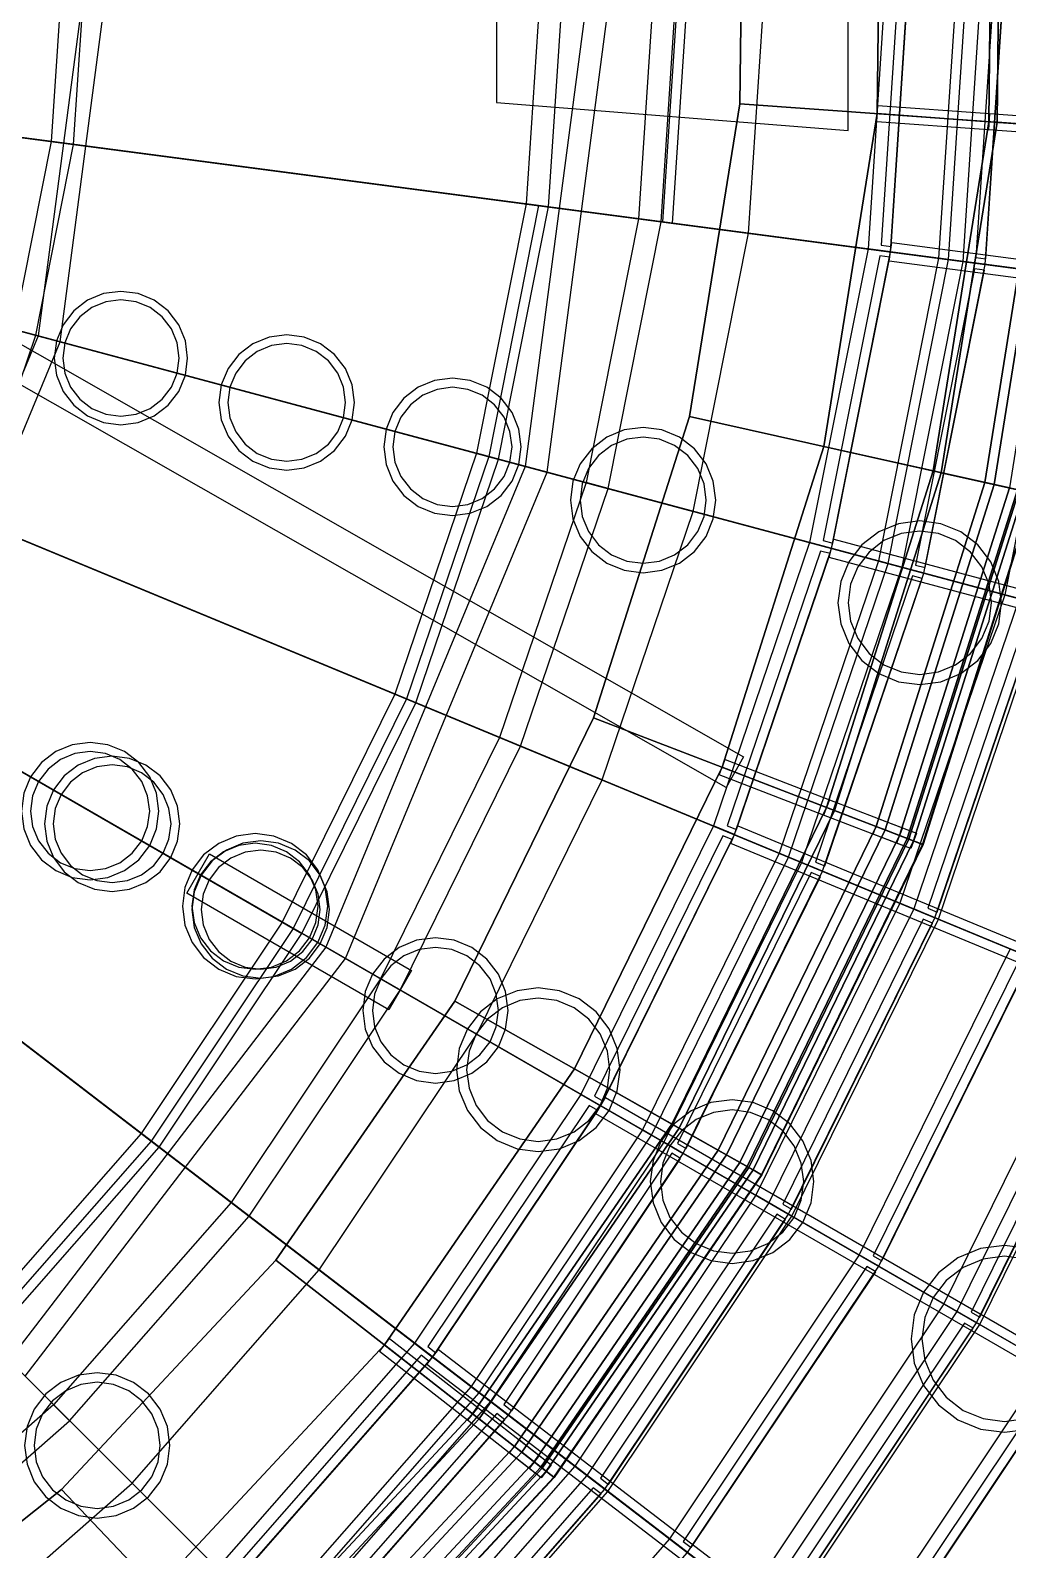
# Model space of a CAD drawing. Header units: millimetres. Extents: x -52000 to 54854, y -52000 to 53750.
# Drawn here: x 11356 to 19107, y -12689 to -635 of the extents above; entities that cross this region are included whole.
import ezdxf

# ---------------------------------------------------------------- set-up
doc = ezdxf.new("R2010")
doc.units = ezdxf.units.MM
doc.layers.add('D-STR-DECK', color=7, linetype='Continuous', lineweight=25)
doc.layers.add('D-STR-STRC', color=7, linetype='Continuous', lineweight=25)

msp = doc.modelspace()

# ---------------------------------------------------------------- linework, layer by layer
at = {"layer": 'D-STR-DECK'}
for points in [[(16983.6, -1218.1), (19377.5, -1389.8), (19407, 1483.5), (17014, 1300.6)], [(18958.6, -1359.8), (18072.8, -1296.2), (18102.8, 1383.8), (18988.2, 1451.5)], [(19577, -1404.1), (18958.6, -1359.8), (18988.2, 1451.5), (19606.4, 1498.8)], [(18958.6, -1359.8), (19024.3, -1364.5), (19053.9, 1456.5), (18988.2, 1451.5)], [(18958.6, -1359.8), (18958.6, -1359.8), (18988.2, 1451.5), (18988.2, 1451.5)], [(19024.3, -1364.5), (19642.7, -1408.8), (19672.1, 1503.8), (19053.9, 1456.5)], [(15051.7, -1206.7), (17842.8, -1430.5), (17842.8, 1430.5), (15051.7, 1206.7)], [(18072.8, -1296.2), (18072.8, -1296.2), (18102.8, 1383.8), (18102.8, 1383.8)], [(16983.6, -1218.1), (16983.6, -1218.1), (17014, 1300.6), (17014, 1300.6)], [(4829.6, -1294.1), (11591.1, -3105.8), (12000, 0), (5000, 0)], [(4957.2, -652.6), (15466.5, -2036.2), (15600, 0), (5000, 0)], [(4957.2, -652.6), (17052.9, -2245.1), (17200, 0), (5000, 0)], [(4957.2, -652.6), (18639.2, -2453.9), (18800, 0), (5000, 0)], [(5795.6, -1552.9), (15454.8, -4141.1), (16000, 0), (6000, 0)], [(5948.7, -783.2), (19885.1, -2617.9), (20056.7, 0), (6000, 0)], [(5948.7, -783.2), (21592, -2842.6), (21778.4, 0), (6000, 0)], [(5948.7, -783.2), (23299, -3067.4), (23500, 0), (6000, 0)], [(5948.7, -783.2), (28652.8, -3772.2), (28900, 0), (6000, 0)], [(11417.2, -3059.2), (11591.1, -3105.8), (12000, 0), (11820, 0)], [(11520.6, -1516.7), (11699, -1540.2), (11800, 0), (11620, 0)], [(15280.9, -4094.5), (15454.8, -4141.1), (16000, 0), (15820, 0)], [(15288.1, -2012.7), (15466.5, -2036.2), (15600, 0), (15420, 0)], [(16180.4, -2130.2), (16358.8, -2153.7), (16500, 0), (16320, 0)], [(16370.7, -2155.2), (16450.1, -2165.7), (16592, 0), (16512, 0)], [(17999.8, -2369.7), (18178.2, -2393.2), (18335.1, 0), (18155.1, 0)], [(18104.5, -2340.1), (18183.8, -2350.4), (18335, -43.2), (18255, -43)], [(18559.8, -2443.5), (18639.2, -2453.9), (18800, 0), (18720, 0)], [(18750.8, -2468.6), (18929.3, -2492.1), (19092.6, 0), (18912.6, 0)], [(18855.7, -2437.2), (18935.1, -2447.5), (19092.6, -45), (19012.6, -44.8)], [(4829.6, -1294.1), (15068.4, -4037.6), (15466.5, -2036.2), (4957.2, -652.6)], [(4829.6, -1294.1), (16613.9, -4451.7), (17052.9, -2245.1), (4957.2, -652.6)], [(4829.6, -1294.1), (18159.4, -4865.8), (18639.2, -2453.9), (4957.2, -652.6)], [(5795.6, -1552.9), (19373.3, -5191.1), (19885.1, -2617.9), (5948.7, -783.2)], [(5795.6, -1552.9), (21036.3, -5636.7), (21592, -2842.6), (5948.7, -783.2)], [(5795.6, -1552.9), (22699.3, -6082.2), (23299, -3067.4), (5948.7, -783.2)], [(5795.6, -1552.9), (27915.3, -7479.9), (28652.8, -3772.2), (5948.7, -783.2)], [(4330.1, -2500), (10392.3, -6000), (11591.1, -3105.8), (4829.6, -1294.1)], [(4619.4, -1913.4), (14412.5, -5969.9), (15068.4, -4037.6), (4829.6, -1294.1)], [(4619.4, -1913.4), (15890.7, -6582.2), (16613.9, -4451.7), (4829.6, -1294.1)], [(4619.4, -1913.4), (17368.9, -7194.4), (18159.4, -4865.8), (4829.6, -1294.1)], [(16583.3, -3699.5), (18925.7, -4222.1), (19377.5, -1389.8), (16983.6, -1218.1)], [(16583.3, -3699.5), (16583.3, -3699.5), (16983.6, -1218.1), (16983.6, -1218.1)], [(16983.6, -1218.1), (19377.5, -1389.8), (19377.5, -1389.8), (16983.6, -1218.1)], [(16983.6, -1218.1), (19377.5, -1389.8), (19377.5, -1389.8), (16983.6, -1218.1)], [(18515.7, -4130.7), (17649.1, -3937.3), (18072.8, -1296.2), (18958.6, -1359.8)], [(17649.1, -3937.3), (17649.1, -3937.3), (18072.8, -1296.2), (18072.8, -1296.2)], [(18953.9, -1424.6), (18068.2, -1361.1), (18077.5, -1231.4), (18963.2, -1294.9)], [(18958.6, -1359.8), (18072.8, -1296.2), (18072.8, -1296.2), (18958.6, -1359.8)], [(18958.6, -1359.8), (18072.8, -1296.2), (18072.8, -1296.2), (18958.6, -1359.8)], [(19572.3, -1469), (18953.9, -1424.6), (18963.2, -1294.9), (19581.6, -1339.3)], [(19120.9, -4265.7), (18515.7, -4130.7), (18958.6, -1359.8), (19577, -1404.1)], [(18515.7, -4130.7), (18580, -4145), (19024.3, -1364.5), (18958.6, -1359.8)], [(18515.7, -4130.7), (18515.7, -4130.7), (18958.6, -1359.8), (18958.6, -1359.8)], [(18580, -4145), (19185.2, -4280), (19642.7, -1408.8), (19024.3, -1364.5)], [(18925.7, -4222.1), (18925.7, -4222.1), (19377.5, -1389.8), (19377.5, -1389.8)], [(18925.7, -4222.1), (19238, -4291.8), (19696.7, -1412.7), (19377.5, -1389.8)], [(19000.4, -4238.8), (18925.7, -4222.1), (19377.5, -1389.8), (19453.8, -1395.3)], [(19577, -1404.1), (18958.6, -1359.8), (19024.3, -1364.5), (19642.7, -1408.8)], [(19577, -1404.1), (18958.6, -1359.8), (19024.3, -1364.5), (19642.7, -1408.8)], [(19312.7, -4308.5), (19000.4, -4238.8), (19453.8, -1395.3), (19773, -1418.2)], [(5196.2, -3000), (13856.4, -8000), (15454.8, -4141.1), (5795.6, -1552.9)], [(5543.3, -2296.1), (18530, -7675.4), (19373.3, -5191.1), (5795.6, -1552.9)], [(5543.3, -2296.1), (20120.6, -8334.2), (21036.3, -5636.7), (5795.6, -1552.9)], [(5543.3, -2296.1), (21711.2, -8993.1), (22699.3, -6082.2), (5795.6, -1552.9)], [(5543.3, -2296.1), (26700.1, -11059.6), (27915.3, -7479.9), (5795.6, -1552.9)], [(11224.1, -3007.5), (11397.9, -3054.1), (11699, -1540.2), (11520.6, -1516.7)], [(4330.1, -2500), (13510, -7800), (14412.5, -5969.9), (4619.4, -1913.4)], [(4330.1, -2500), (14895.6, -8600), (15890.7, -6582.2), (4619.4, -1913.4)], [(4330.1, -2500), (16281.3, -9400), (17368.9, -7194.4), (4619.4, -1913.4)], [(14894.6, -3991), (15068.4, -4037.6), (15466.5, -2036.2), (15288.1, -2012.7)], [(14991.2, -4016.9), (15068.4, -4037.6), (15466.5, -2036.2), (15387.2, -2025.8)], [(15763.9, -4223.9), (15937.8, -4270.5), (16358.8, -2153.7), (16180.4, -2130.2)], [(5196.2, -3000), (17369.6, -10028.4), (18530, -7675.4), (5543.3, -2296.1)], [(5196.2, -3000), (18860.6, -10889.2), (20120.6, -8334.2), (5543.3, -2296.1)], [(5196.2, -3000), (20351.6, -11750), (21711.2, -8993.1), (5543.3, -2296.1)], [(5196.2, -3000), (25028.1, -14450), (26700.1, -11059.6), (5543.3, -2296.1)], [(17536.5, -4698.9), (17710.3, -4745.5), (18178.2, -2393.2), (17999.8, -2369.7)], [(18188, -2318.9), (25015.7, -3217.7), (24996.1, -3366.4), (18168.4, -2467.6)], [(3966.8, -3043.8), (12376.3, -9496.7), (13510, -7800), (4330.1, -2500)], [(3966.8, -3043.8), (13645.7, -10470.7), (14895.6, -8600), (4330.1, -2500)], [(3966.8, -3043.8), (14915, -11444.7), (16281.3, -9400), (4330.1, -2500)], [(17644.1, -4683.2), (17721.5, -4703.7), (18172.5, -2436), (18093.2, -2425.4)], [(18082.1, -4845.1), (18159.4, -4865.8), (18639.2, -2453.9), (18559.8, -2443.5)], [(18268.2, -4894.9), (18442, -4941.5), (18929.3, -2492.1), (18750.8, -2468.6)], [(18376.3, -4877.5), (18453.6, -4898.1), (18923.3, -2536.7), (18844.1, -2526.1)], [(19083.5, -5113.4), (19402.3, -5198.8), (19914.9, -2621.8), (19587.7, -2578.8)], [(10475.8, -2666.8), (17012.5, -6399.2), (16873.6, -6642.3), (10337, -2910)], [(4242.6, -4242.6), (11313.7, -11313.7), (13856.4, -8000), (5196.2, -3000)], [(4760.1, -3652.6), (15912.1, -12209.8), (17369.6, -10028.4), (5196.2, -3000)], [(4760.1, -3652.6), (17277.9, -13257.8), (18860.6, -10889.2), (5196.2, -3000)], [(4760.1, -3652.6), (18643.8, -14305.9), (20351.6, -11750), (5196.2, -3000)], [(4760.1, -3652.6), (22927.9, -17593.2), (25028.1, -14450), (5196.2, -3000)], [(10735.5, -4446.8), (10901.8, -4515.7), (11397.9, -3054.1), (11224.1, -3007.5)], [(3535.5, -3535.5), (11030.9, -11030.9), (12376.3, -9496.7), (3966.8, -3043.8)], [(3535.5, -3535.5), (12162.2, -12162.2), (13645.7, -10470.7), (3966.8, -3043.8)], [(3535.5, -3535.5), (13293.6, -13293.6), (14915, -11444.7), (3966.8, -3043.8)], [(10236.4, -5910), (10392.3, -6000), (11591.1, -3105.8), (11417.2, -3059.2)], [(3043.8, -3966.8), (10470.7, -13645.7), (12162.2, -12162.2), (3535.5, -3535.5)], [(3043.8, -3966.8), (11444.7, -14915), (13293.6, -13293.6), (3535.5, -3535.5)], [(4242.6, -4242.6), (14182.2, -14182.2), (15912.1, -12209.8), (4760.1, -3652.6)], [(4242.6, -4242.6), (15399.6, -15399.6), (17277.9, -13257.8), (4760.1, -3652.6)], [(4242.6, -4242.6), (16617, -16617), (18643.8, -14305.9), (4760.1, -3652.6)], [(4242.6, -4242.6), (20435.4, -20435.4), (22927.9, -17593.2), (4760.1, -3652.6)], [(15823.1, -6089.7), (18063, -6951.8), (18925.7, -4222.1), (16583.3, -3699.5)], [(15823.1, -6089.7), (15823.1, -6089.7), (16583.3, -3699.5), (16583.3, -3699.5)], [(16583.3, -3699.5), (18925.7, -4222.1), (18925.7, -4222.1), (16583.3, -3699.5)], [(16583.3, -3699.5), (18925.7, -4222.1), (18925.7, -4222.1), (16583.3, -3699.5)], [(17671, -6800.9), (16842.3, -6482), (17649.1, -3937.3), (18515.7, -4130.7)], [(16842.3, -6482), (16842.3, -6482), (17649.1, -3937.3), (17649.1, -3937.3)], [(18515.7, -4130.7), (17649.1, -3937.3), (17649.1, -3937.3), (18515.7, -4130.7)], [(18515.7, -4130.7), (17649.1, -3937.3), (17649.1, -3937.3), (18515.7, -4130.7)], [(13700.5, -7910), (13856.4, -8000), (15454.8, -4141.1), (15280.9, -4094.5)], [(14246.2, -5901), (14412.5, -5969.9), (15068.4, -4037.6), (14894.6, -3991)], [(14338.6, -5939.2), (14412.5, -5969.9), (15068.4, -4037.6), (14991.2, -4016.9)], [(18249.6, -7023.6), (17671, -6800.9), (18515.7, -4130.7), (19120.9, -4265.7)], [(17671, -6800.9), (17732.5, -6824.6), (18580, -4145), (18515.7, -4130.7)], [(17671, -6800.9), (17671, -6800.9), (18515.7, -4130.7), (18515.7, -4130.7)], [(17732.5, -6824.6), (18311.1, -7047.3), (19185.2, -4280), (18580, -4145)], [(19120.9, -4265.7), (18515.7, -4130.7), (18580, -4145), (19185.2, -4280)], [(19120.9, -4265.7), (18515.7, -4130.7), (18580, -4145), (19185.2, -4280)], [(3652.6, -4760.1), (12209.8, -15912.1), (14182.2, -14182.2), (4242.6, -4242.6)], [(3652.6, -4760.1), (13257.8, -17277.9), (15399.6, -15399.6), (4242.6, -4242.6)], [(3652.6, -4760.1), (14305.9, -18643.8), (16617, -16617), (4242.6, -4242.6)], [(3652.6, -4760.1), (17593.2, -22927.9), (20435.4, -20435.4), (4242.6, -4242.6)], [(15077.7, -6245.4), (15244, -6314.3), (15937.8, -4270.5), (15763.9, -4223.9)], [(18063, -6951.8), (18063, -6951.8), (18925.7, -4222.1), (18925.7, -4222.1)], [(18063, -6951.8), (18361.6, -7066.7), (19238, -4291.8), (18925.7, -4222.1)], [(18134.4, -6979.3), (18063, -6951.8), (18925.7, -4222.1), (19000.4, -4238.8)], [(18433, -7094.2), (18134.4, -6979.3), (19000.4, -4238.8), (19312.7, -4308.5)], [(18361.6, -7066.7), (18249.6, -7023.6), (19120.9, -4265.7), (19238, -4291.8)], [(18249.6, -7023.6), (18323.9, -7052.2), (19198.5, -4283), (19120.9, -4265.7)], [(18311.1, -7047.3), (18249.6, -7023.6), (19120.9, -4265.7), (19185.2, -4280)], [(18323.9, -7052.2), (18435.9, -7095.3), (19315.7, -4309.1), (19198.5, -4283)], [(18361.6, -7066.7), (18433, -7094.2), (19312.7, -4308.5), (19238, -4291.8)], [(18435.9, -7095.3), (18361.6, -7066.7), (19238, -4291.8), (19315.7, -4309.1)], [(18925.7, -4222.1), (19238, -4291.8), (19312.7, -4308.5), (19000.4, -4238.8)], [(18925.7, -4222.1), (19238, -4291.8), (19312.7, -4308.5), (19000.4, -4238.8)], [(16773.1, -6947.7), (16939.4, -7016.5), (17710.3, -4745.5), (17536.5, -4698.9)], [(17729.7, -4673), (24381.6, -6455.4), (24342.8, -6600.3), (17690.9, -4817.9)], [(16881.9, -6946.2), (16955.9, -6976.6), (17699.1, -4787.2), (17621.9, -4766.3)], [(17295, -7163.8), (17368.9, -7194.4), (18159.4, -4865.8), (18082.1, -4845.1)], [(17473, -7237.5), (17639.3, -7306.4), (18442, -4941.5), (18268.2, -4894.9)], [(17582.5, -7234.4), (17656.4, -7264.8), (18430.3, -4985), (18353.1, -4964.1)], [(18252.8, -7560.6), (18557.7, -7686.9), (19402.3, -5198.8), (19083.5, -5113.4)], [(18363.7, -7606.5), (18530, -7675.4), (19373.3, -5191.1), (19199.4, -5144.5)], [(18474, -7601.3), (18548, -7631.7), (19361, -5236.7), (19283.8, -5215.8)], [(13354.1, -7710), (13510, -7800), (14412.5, -5969.9), (14246.2, -5901)], [(13440.7, -7760), (13510, -7800), (14412.5, -5969.9), (14338.6, -5939.2)], [(14721.4, -8337), (16809.8, -9519.7), (18063, -6951.8), (15823.1, -6089.7)], [(14721.4, -8337), (14721.4, -8337), (15823.1, -6089.7), (15823.1, -6089.7)], [(15823.1, -6089.7), (18063, -6951.8), (18063, -6951.8), (15823.1, -6089.7)], [(15823.1, -6089.7), (18063, -6951.8), (18063, -6951.8), (15823.1, -6089.7)], [(14133.5, -8160), (14289.4, -8250), (15244, -6314.3), (15077.7, -6245.4)], [(16444.3, -9312.7), (15671.6, -8875.1), (16842.3, -6482), (17671, -6800.9)], [(15671.6, -8875.1), (15671.6, -8875.1), (16842.3, -6482), (16842.3, -6482)], [(17647.7, -6861.6), (16818.9, -6542.6), (16865.6, -6421.3), (17694.4, -6740.3)], [(17671, -6800.9), (16842.3, -6482), (16842.3, -6482), (17671, -6800.9)], [(17671, -6800.9), (16842.3, -6482), (16842.3, -6482), (17671, -6800.9)], [(18226.3, -7084.3), (17647.7, -6861.6), (17694.4, -6740.3), (18273, -6963)], [(16983.8, -9618.2), (16444.3, -9312.7), (17671, -6800.9), (18249.6, -7023.6)], [(16444.3, -9312.7), (16501.6, -9345.2), (17732.5, -6824.6), (17671, -6800.9)], [(16444.3, -9312.7), (16444.3, -9312.7), (17671, -6800.9), (17671, -6800.9)], [(16501.6, -9345.2), (17041.1, -9650.7), (18311.1, -7047.3), (17732.5, -6824.6)], [(18249.6, -7023.6), (17671, -6800.9), (17732.5, -6824.6), (18311.1, -7047.3)], [(18249.6, -7023.6), (17671, -6800.9), (17732.5, -6824.6), (18311.1, -7047.3)], [(15722.8, -9077.5), (15878.7, -9167.5), (16939.4, -7016.5), (16773.1, -6947.7)], [(16809.8, -9519.7), (16809.8, -9519.7), (18063, -6951.8), (18063, -6951.8)], [(16809.8, -9519.7), (17088.2, -9677.4), (18361.6, -7066.7), (18063, -6951.8)], [(16876.3, -9557.4), (16809.8, -9519.7), (18063, -6951.8), (18134.4, -6979.3)], [(17154.8, -9715.1), (16876.3, -9557.4), (18134.4, -6979.3), (18433, -7094.2)], [(16968.1, -6947.2), (23330.5, -9582.6), (23273.1, -9721.2), (16910.7, -7085.8)], [(18086.3, -6891.1), (18385, -7006.1), (18338.3, -7127.4), (18039.6, -7012.4)], [(18063, -6951.8), (18361.6, -7066.7), (18433, -7094.2), (18134.4, -6979.3)], [(18063, -6951.8), (18361.6, -7066.7), (18433, -7094.2), (18134.4, -6979.3)], [(18338.3, -7127.4), (18226.3, -7084.3), (18273, -6963), (18385, -7006.1)], [(15830.8, -9090.3), (15900.2, -9130.1), (16922.8, -7056.4), (16849, -7025.6)], [(17088.2, -9677.4), (16983.8, -9618.2), (18249.6, -7023.6), (18361.6, -7066.7)], [(16983.8, -9618.2), (17053, -9657.4), (18323.9, -7052.2), (18249.6, -7023.6)], [(17041.1, -9650.7), (16983.8, -9618.2), (18249.6, -7023.6), (18311.1, -7047.3)], [(17053, -9657.4), (17157.4, -9716.6), (18435.9, -7095.3), (18323.9, -7052.2)], [(17088.2, -9677.4), (17154.8, -9715.1), (18433, -7094.2), (18361.6, -7066.7)], [(17157.4, -9716.6), (17088.2, -9677.4), (18361.6, -7066.7), (18435.9, -7095.3)], [(18361.6, -7066.7), (18249.6, -7023.6), (18323.9, -7052.2), (18435.9, -7095.3)], [(18361.6, -7066.7), (18249.6, -7023.6), (18323.9, -7052.2), (18435.9, -7095.3)], [(12777.5, -7169.3), (14379.4, -8094.1), (14199.4, -8405.9), (12597.5, -7481)], [(16212, -9360), (16281.3, -9400), (17368.9, -7194.4), (17295, -7163.8)], [(16378.8, -9456.3), (16534.7, -9546.3), (17639.3, -7306.4), (17473, -7237.5)], [(16487.8, -9467.5), (16557.1, -9507.3), (17622, -7348), (17548.2, -7317.2)], [(17109.8, -9878.4), (17395.6, -10043.4), (18557.7, -7686.9), (18252.8, -7560.6)], [(12233.5, -9387.1), (12376.3, -9496.7), (13510, -7800), (13354.1, -7710)], [(17213.7, -9938.4), (17369.6, -10028.4), (18530, -7675.4), (18363.7, -7606.5)], [(17323.8, -9947.6), (17393.2, -9987.4), (18511.9, -7719), (18438, -7688.2)], [(12312.8, -9448), (12376.3, -9496.7), (13510, -7800), (13440.7, -7760)], [(11186.4, -11186.4), (11313.7, -11313.7), (13856.4, -8000), (13700.5, -7910)], [(17929.4, -10351.6), (18085.3, -10441.6), (19293.5, -7991.6), (19127.2, -7922.7)], [(18040.5, -10359.1), (18109.9, -10398.9), (19274.6, -8037.1), (19200.8, -8006.3)], [(12947.5, -9935), (13090.3, -10044.6), (14289.4, -8250), (14133.5, -8160)], [(18600.8, -10739.2), (18886.6, -10904.2), (20148.3, -8345.7), (19843.4, -8219.4)], [(18704.7, -10799.2), (18860.6, -10889.2), (20120.6, -8334.2), (19954.3, -8265.3)], [(13303.5, -10392.9), (15194.8, -11870.4), (16809.8, -9519.7), (14721.4, -8337)], [(13303.5, -10392.9), (13303.5, -10392.9), (14721.4, -8337), (14721.4, -8337)], [(14721.4, -8337), (16809.8, -9519.7), (16809.8, -9519.7), (14721.4, -8337)], [(14721.4, -8337), (16809.8, -9519.7), (16809.8, -9519.7), (14721.4, -8337)], [(18816.8, -10804.9), (18886.2, -10844.7), (20100.9, -8381.6), (20027.1, -8350.8)], [(14863.8, -11611.8), (14164.1, -11065.1), (15671.6, -8875.1), (16444.3, -9312.7)], [(14164.1, -11065.1), (14164.1, -11065.1), (15671.6, -8875.1), (15671.6, -8875.1)], [(16444.3, -9312.7), (15671.6, -8875.1), (15671.6, -8875.1), (16444.3, -9312.7)], [(16444.3, -9312.7), (15671.6, -8875.1), (15671.6, -8875.1), (16444.3, -9312.7)], [(14403.4, -11052.1), (14546.2, -11161.7), (15878.7, -9167.5), (15722.8, -9077.5)], [(15916.2, -9102.6), (21880.1, -12545.9), (21805.1, -12675.8), (15841.2, -9232.5)], [(14508.9, -11078.8), (14572.5, -11127.4), (15857, -9204.9), (15787.8, -9164.8)], [(10903.6, -10903.6), (11030.9, -11030.9), (12376.3, -9496.7), (12233.5, -9387.1)], [(14851.6, -11396), (14915, -11444.7), (16281.3, -9400), (16212, -9360)], [(15352.4, -11993.5), (14863.8, -11611.8), (16444.3, -9312.7), (16983.8, -9618.2)], [(14863.8, -11611.8), (14915.8, -11652.4), (16501.6, -9345.2), (16444.3, -9312.7)], [(14863.8, -11611.8), (14863.8, -11611.8), (16444.3, -9312.7), (16444.3, -9312.7)], [(14915.8, -11652.4), (15404.3, -12034.1), (17041.1, -9650.7), (16501.6, -9345.2)], [(16983.8, -9618.2), (16444.3, -9312.7), (16501.6, -9345.2), (17041.1, -9650.7)], [(16983.8, -9618.2), (16444.3, -9312.7), (16501.6, -9345.2), (17041.1, -9650.7)], [(10974.3, -10974.3), (11030.9, -11030.9), (12376.3, -9496.7), (12312.8, -9448)], [(15004.4, -11513.3), (15147.2, -11622.8), (16534.7, -9546.3), (16378.8, -9456.3)], [(15194.8, -11870.4), (15194.8, -11870.4), (16809.8, -9519.7), (16809.8, -9519.7)], [(15194.8, -11870.4), (15447, -12067.4), (17088.2, -9677.4), (16809.8, -9519.7)], [(15255.1, -11917.5), (15194.8, -11870.4), (16809.8, -9519.7), (16876.3, -9557.4)], [(16809.8, -9519.7), (17088.2, -9677.4), (17154.8, -9715.1), (16876.3, -9557.4)], [(16809.8, -9519.7), (17088.2, -9677.4), (17154.8, -9715.1), (16876.3, -9557.4)], [(15110.9, -11538.6), (15174.5, -11587.1), (16512.1, -9585.2), (16443, -9545.1)], [(15507.3, -12114.5), (15255.1, -11917.5), (16876.3, -9557.4), (17154.8, -9715.1)], [(15447, -12067.4), (15352.4, -11993.5), (16983.8, -9618.2), (17088.2, -9677.4)], [(15352.4, -11993.5), (15415.1, -12042.5), (17053, -9657.4), (16983.8, -9618.2)], [(15404.3, -12034.1), (15352.4, -11993.5), (16983.8, -9618.2), (17041.1, -9650.7)], [(17088.2, -9677.4), (16983.8, -9618.2), (17053, -9657.4), (17157.4, -9716.6)], [(17088.2, -9677.4), (16983.8, -9618.2), (17053, -9657.4), (17157.4, -9716.6)], [(15415.1, -12042.5), (15509.7, -12116.4), (17157.4, -9716.6), (17053, -9657.4)], [(15447, -12067.4), (15507.3, -12114.5), (17154.8, -9715.1), (17088.2, -9677.4)], [(15509.7, -12116.4), (15447, -12067.4), (17088.2, -9677.4), (17157.4, -9716.6)], [(15674.1, -12027.1), (15935.9, -12228), (17395.6, -10043.4), (17109.8, -9878.4)], [(11540, -11540), (11667.3, -11667.3), (13090.3, -10044.6), (12947.5, -9935)], [(15769.3, -12100.2), (15912.1, -12209.8), (17369.6, -10028.4), (17213.7, -9938.4)], [(15877.2, -12123.7), (15940.8, -12172.2), (17346, -10069.3), (17276.8, -10029.1)], [(16424.9, -12603.3), (16567.7, -12712.8), (18085.3, -10441.6), (17929.4, -10351.6)], [(11601.8, -12213.4), (13254.7, -13953.5), (15194.8, -11870.4), (13303.5, -10392.9)], [(11601.8, -12213.4), (11601.8, -12213.4), (13303.5, -10392.9), (13303.5, -10392.9)], [(13303.5, -10392.9), (15194.8, -11870.4), (15194.8, -11870.4), (13303.5, -10392.9)], [(13303.5, -10392.9), (15194.8, -11870.4), (15194.8, -11870.4), (13303.5, -10392.9)], [(16534, -12625.2), (16597.6, -12673.8), (18060.7, -10484.1), (17991.5, -10444)], [(17039.9, -13075.2), (17301.7, -13276.1), (18886.6, -10904.2), (18600.8, -10739.2)], [(17135.1, -13148.2), (17277.9, -13257.8), (18860.6, -10889.2), (18704.7, -10799.2)], [(17245.5, -13168.5), (17309.1, -13217.1), (18834.9, -10933.6), (18765.7, -10893.4)], [(12965.5, -13649), (12353.9, -13005.2), (14164.1, -11065.1), (14863.8, -11611.8)], [(12353.9, -13005.2), (12353.9, -13005.2), (14164.1, -11065.1), (14164.1, -11065.1)], [(12837.6, -12837.6), (12964.9, -12964.9), (14546.2, -11161.7), (14403.4, -11052.1)], [(14823.8, -11663), (14124, -11116.4), (14204.1, -11013.9), (14903.9, -11560.6)], [(14863.8, -11611.8), (14164.1, -11065.1), (14164.1, -11065.1), (14863.8, -11611.8)], [(14863.8, -11611.8), (14164.1, -11065.1), (14164.1, -11065.1), (14863.8, -11611.8)], [(12938.7, -12877.8), (12995.4, -12934.3), (14519.9, -11195.9), (14456.5, -11147.1)], [(14591.9, -11102.2), (20055.3, -15294.5), (19964, -15413.5), (14500.5, -11221.2)], [(17790.7, -13651.3), (17933.6, -13760.9), (19576.3, -11302.4), (19420.4, -11212.4)], [(17902.3, -13670.1), (17965.9, -13718.6), (19549.6, -11348.5), (19480.4, -11308.3)], [(13237, -13237), (13293.6, -13293.6), (14915, -11444.7), (14851.6, -11396)], [(9935, -12947.5), (10044.6, -13090.3), (11667.3, -11667.3), (11540, -11540)], [(13373.2, -13373.2), (13500.5, -13500.5), (15147.2, -11622.8), (15004.4, -11513.3)], [(15312.4, -12044.7), (14823.8, -11663), (14903.9, -11560.6), (15392.4, -11942.3)], [(13392.5, -14098.5), (12965.5, -13649), (14863.8, -11611.8), (15352.4, -11993.5)], [(12965.5, -13649), (13010.8, -13696.7), (14915.8, -11652.4), (14863.8, -11611.8)], [(12965.5, -13649), (12965.5, -13649), (14863.8, -11611.8), (14863.8, -11611.8)], [(13010.8, -13696.7), (13437.8, -14146.3), (15404.3, -12034.1), (14915.8, -11652.4)], [(13475.6, -13412.2), (13532.3, -13468.7), (15119.8, -11658.5), (15056.4, -11609.6)], [(15352.4, -11993.5), (14863.8, -11611.8), (14915.8, -11652.4), (15404.3, -12034.1)], [(15352.4, -11993.5), (14863.8, -11611.8), (14915.8, -11652.4), (15404.3, -12034.1)], [(13254.7, -13953.5), (13254.7, -13953.5), (15194.8, -11870.4), (15194.8, -11870.4)], [(13254.7, -13953.5), (13475.1, -14185.5), (15447, -12067.4), (15194.8, -11870.4)], [(13307.4, -14009), (13254.7, -13953.5), (15194.8, -11870.4), (15255.1, -11917.5)], [(13527.8, -14241), (13307.4, -14009), (15255.1, -11917.5), (15507.3, -12114.5)], [(15234.8, -11819.2), (15487, -12016.2), (15407, -12118.6), (15154.8, -11921.6)], [(15194.8, -11870.4), (15447, -12067.4), (15507.3, -12114.5), (15255.1, -11917.5)], [(15194.8, -11870.4), (15447, -12067.4), (15507.3, -12114.5), (15255.1, -11917.5)], [(13475.1, -14185.5), (13392.5, -14098.5), (15352.4, -11993.5), (15447, -12067.4)], [(13392.5, -14098.5), (13447.3, -14156.2), (15415.1, -12042.5), (15352.4, -11993.5)], [(13437.8, -14146.3), (13392.5, -14098.5), (15352.4, -11993.5), (15404.3, -12034.1)], [(13447.3, -14156.2), (13529.9, -14243.2), (15509.7, -12116.4), (15415.1, -12042.5)], [(13970.1, -13970.1), (14203.5, -14203.5), (15935.9, -12228), (15674.1, -12027.1)], [(15407, -12118.6), (15312.4, -12044.7), (15392.4, -11942.3), (15487, -12016.2)], [(15447, -12067.4), (15352.4, -11993.5), (15415.1, -12042.5), (15509.7, -12116.4)], [(15447, -12067.4), (15352.4, -11993.5), (15415.1, -12042.5), (15509.7, -12116.4)], [(13475.1, -14185.5), (13527.8, -14241), (15507.3, -12114.5), (15447, -12067.4)], [(13529.9, -14243.2), (13475.1, -14185.5), (15447, -12067.4), (15509.7, -12116.4)], [(14055, -14055), (14182.2, -14182.2), (15912.1, -12209.8), (15769.3, -12100.2)], [(9654.5, -13759.9), (11033, -15724.6), (13254.7, -13953.5), (11601.8, -12213.4)], [(9654.5, -13759.9), (9654.5, -13759.9), (11601.8, -12213.4), (11601.8, -12213.4)], [(11601.8, -12213.4), (13254.7, -13953.5), (13254.7, -13953.5), (11601.8, -12213.4)], [(11601.8, -12213.4), (13254.7, -13953.5), (13254.7, -13953.5), (11601.8, -12213.4)], [(14158.9, -14092.4), (14215.6, -14148.8), (15883.3, -12247.2), (15819.9, -12198.4)], [(14639.3, -14639.3), (14766.6, -14766.6), (16567.7, -12712.8), (16424.9, -12603.3)]]:
    msp.add_lwpolyline(points, close=True, dxfattribs=at)
at = {"layer": 'D-STR-STRC'}
for points in [[(12603.3, -3235.2), (12585.3, -3098.3), (12532.4, -2970.6), (12448.3, -2861), (12338.7, -2776.9), (12211, -2724), (12074.1, -2706), (11937.1, -2724), (11809.5, -2776.9), (11699.9, -2861), (11615.7, -2970.6), (11562.9, -3098.3), (11544.8, -3235.2), (11562.9, -3372.2), (11615.7, -3499.9), (11699.9, -3609.5), (11809.5, -3693.6), (11937.1, -3746.4), (12074.1, -3764.5), (12211, -3746.4), (12338.7, -3693.6), (12448.3, -3609.5), (12532.4, -3499.9), (12585.3, -3372.2)], [(12603.3, -3235.2), (12585.3, -3098.3), (12532.4, -2970.6), (12448.3, -2861), (12338.7, -2776.9), (12211, -2724), (12074.1, -2706), (11937.1, -2724), (11809.5, -2776.9), (11699.9, -2861), (11615.7, -2970.6), (11562.9, -3098.3), (11544.8, -3235.2), (11562.9, -3372.2), (11615.7, -3499.9), (11699.9, -3609.5), (11809.5, -3693.6), (11937.1, -3746.4), (12074.1, -3764.5), (12211, -3746.4), (12338.7, -3693.6), (12448.3, -3609.5), (12532.4, -3499.9), (12585.3, -3372.2)], [(12535.9, -3235.2), (12520.2, -3115.7), (12474, -3004.3), (12400.6, -2908.7), (12305, -2835.3), (12193.6, -2789.1), (12074.1, -2773.4), (11954.5, -2789.1), (11843.2, -2835.3), (11747.5, -2908.7), (11674.1, -3004.3), (11628, -3115.7), (11612.2, -3235.2), (11628, -3354.8), (11674.1, -3466.2), (11747.5, -3561.8), (11843.2, -3635.2), (11954.5, -3681.3), (12074.1, -3697.1), (12193.6, -3681.3), (12305, -3635.2), (12400.6, -3561.8), (12474, -3466.2), (12520.2, -3354.8)], [(12535.9, -3235.2), (12520.2, -3115.7), (12474, -3004.3), (12400.6, -2908.7), (12305, -2835.3), (12193.6, -2789.1), (12074.1, -2773.4), (11954.5, -2789.1), (11843.2, -2835.3), (11747.5, -2908.7), (11674.1, -3004.3), (11628, -3115.7), (11612.2, -3235.2), (11628, -3354.8), (11674.1, -3466.2), (11747.5, -3561.8), (11843.2, -3635.2), (11954.5, -3681.3), (12074.1, -3697.1), (12193.6, -3681.3), (12305, -3635.2), (12400.6, -3561.8), (12474, -3466.2), (12520.2, -3354.8)], [(13926.1, -3587.5), (13907.8, -3448.5), (13854.1, -3318.9), (13768.7, -3207.6), (13657.5, -3122.2), (13527.9, -3068.5), (13388.8, -3050.2), (13249.7, -3068.5), (13120.2, -3122.2), (13008.9, -3207.6), (12923.5, -3318.9), (12869.8, -3448.5), (12851.5, -3587.5), (12869.8, -3726.6), (12923.5, -3856.2), (13008.9, -3967.5), (13120.2, -4052.8), (13249.7, -4106.5), (13388.8, -4124.8), (13527.9, -4106.5), (13657.5, -4052.8), (13768.7, -3967.5), (13854.1, -3856.2), (13907.8, -3726.6)], [(13926.1, -3587.5), (13907.8, -3448.5), (13854.1, -3318.9), (13768.7, -3207.6), (13657.5, -3122.2), (13527.9, -3068.5), (13388.8, -3050.2), (13249.7, -3068.5), (13120.2, -3122.2), (13008.9, -3207.6), (12923.5, -3318.9), (12869.8, -3448.5), (12851.5, -3587.5), (12869.8, -3726.6), (12923.5, -3856.2), (13008.9, -3967.5), (13120.2, -4052.8), (13249.7, -4106.5), (13388.8, -4124.8), (13527.9, -4106.5), (13657.5, -4052.8), (13768.7, -3967.5), (13854.1, -3856.2), (13907.8, -3726.6)], [(13855.9, -3587.5), (13840, -3466.6), (13793.3, -3354), (13719.1, -3257.2), (13622.3, -3183), (13509.7, -3136.3), (13388.8, -3120.4), (13267.9, -3136.3), (13155.3, -3183), (13058.5, -3257.2), (12984.3, -3354), (12937.6, -3466.6), (12921.7, -3587.5), (12937.6, -3708.4), (12984.3, -3821.1), (13058.5, -3917.8), (13155.3, -3992), (13267.9, -4038.7), (13388.8, -4054.6), (13509.7, -4038.7), (13622.3, -3992), (13719.1, -3917.8), (13793.3, -3821.1), (13840, -3708.4)], [(13855.9, -3587.5), (13840, -3466.6), (13793.3, -3354), (13719.1, -3257.2), (13622.3, -3183), (13509.7, -3136.3), (13388.8, -3120.4), (13267.9, -3136.3), (13155.3, -3183), (13058.5, -3257.2), (12984.3, -3354), (12937.6, -3466.6), (12921.7, -3587.5), (12937.6, -3708.4), (12984.3, -3821.1), (13058.5, -3917.8), (13155.3, -3992), (13267.9, -4038.7), (13388.8, -4054.6), (13509.7, -4038.7), (13622.3, -3992), (13719.1, -3917.8), (13793.3, -3821.1), (13840, -3708.4)], [(15248.9, -3939.8), (15230.3, -3798.6), (15175.9, -3667.1), (15089.2, -3554.2), (14976.2, -3467.5), (14844.7, -3413), (14703.5, -3394.4), (14562.4, -3413), (14430.8, -3467.5), (14317.9, -3554.2), (14231.2, -3667.1), (14176.7, -3798.6), (14158.2, -3939.8), (14176.7, -4081), (14231.2, -4212.5), (14317.9, -4325.4), (14430.8, -4412.1), (14562.4, -4466.6), (14703.5, -4485.2), (14844.7, -4466.6), (14976.2, -4412.1), (15089.2, -4325.4), (15175.9, -4212.5), (15230.3, -4081)], [(15248.9, -3939.8), (15230.3, -3798.6), (15175.9, -3667.1), (15089.2, -3554.2), (14976.2, -3467.5), (14844.7, -3413), (14703.5, -3394.4), (14562.4, -3413), (14430.8, -3467.5), (14317.9, -3554.2), (14231.2, -3667.1), (14176.7, -3798.6), (14158.2, -3939.8), (14176.7, -4081), (14231.2, -4212.5), (14317.9, -4325.4), (14430.8, -4412.1), (14562.4, -4466.6), (14703.5, -4485.2), (14844.7, -4466.6), (14976.2, -4412.1), (15089.2, -4325.4), (15175.9, -4212.5), (15230.3, -4081)], [(15175.9, -3939.8), (15159.8, -3817.5), (15112.6, -3703.6), (15037.5, -3605.8), (14939.7, -3530.7), (14825.8, -3483.5), (14703.5, -3467.5), (14581.3, -3483.5), (14467.4, -3530.7), (14369.5, -3605.8), (14294.5, -3703.6), (14247.3, -3817.5), (14231.2, -3939.8), (14247.3, -4062.1), (14294.5, -4176), (14369.5, -4273.8), (14467.4, -4348.9), (14581.3, -4396.1), (14703.5, -4412.1), (14825.8, -4396.1), (14939.7, -4348.9), (15037.5, -4273.8), (15112.6, -4176), (15159.8, -4062.1)], [(15175.9, -3939.8), (15159.8, -3817.5), (15112.6, -3703.6), (15037.5, -3605.8), (14939.7, -3530.7), (14825.8, -3483.5), (14703.5, -3467.5), (14581.3, -3483.5), (14467.4, -3530.7), (14369.5, -3605.8), (14294.5, -3703.6), (14247.3, -3817.5), (14231.2, -3939.8), (14247.3, -4062.1), (14294.5, -4176), (14369.5, -4273.8), (14467.4, -4348.9), (14581.3, -4396.1), (14703.5, -4412.1), (14825.8, -4396.1), (14939.7, -4348.9), (15037.5, -4273.8), (15112.6, -4176), (15159.8, -4062.1)], [(16792.3, -4362.3), (16772.7, -4213.1), (16715.1, -4074.1), (16623.5, -3954.7), (16504.1, -3863.1), (16365.1, -3805.6), (16215.9, -3785.9), (16066.7, -3805.6), (15927.7, -3863.1), (15808.3, -3954.7), (15716.7, -4074.1), (15659.1, -4213.1), (15639.5, -4362.3), (15659.1, -4511.5), (15716.7, -4650.5), (15808.3, -4769.9), (15927.7, -4861.5), (16066.7, -4919.1), (16215.9, -4938.8), (16365.1, -4919.1), (16504.1, -4861.5), (16623.5, -4769.9), (16715.1, -4650.5), (16772.7, -4511.5)], [(16792.3, -4362.3), (16772.7, -4213.1), (16715.1, -4074.1), (16623.5, -3954.7), (16504.1, -3863.1), (16365.1, -3805.6), (16215.9, -3785.9), (16066.7, -3805.6), (15927.7, -3863.1), (15808.3, -3954.7), (15716.7, -4074.1), (15659.1, -4213.1), (15639.5, -4362.3), (15659.1, -4511.5), (15716.7, -4650.5), (15808.3, -4769.9), (15927.7, -4861.5), (16066.7, -4919.1), (16215.9, -4938.8), (16365.1, -4919.1), (16504.1, -4861.5), (16623.5, -4769.9), (16715.1, -4650.5), (16772.7, -4511.5)], [(16716.1, -4362.3), (16699, -4232.9), (16649.1, -4112.3), (16569.6, -4008.7), (16466, -3929.2), (16345.4, -3879.2), (16215.9, -3862.2), (16086.5, -3879.2), (15965.8, -3929.2), (15862.2, -4008.7), (15782.8, -4112.3), (15732.8, -4232.9), (15715.7, -4362.3), (15732.8, -4491.8), (15782.8, -4612.4), (15862.2, -4716), (15965.8, -4795.5), (16086.5, -4845.5), (16215.9, -4862.5), (16345.4, -4845.5), (16466, -4795.5), (16569.6, -4716), (16649.1, -4612.4), (16699, -4491.8)], [(16716.1, -4362.3), (16699, -4232.9), (16649.1, -4112.3), (16569.6, -4008.7), (16466, -3929.2), (16345.4, -3879.2), (16215.9, -3862.2), (16086.5, -3879.2), (15965.8, -3929.2), (15862.2, -4008.7), (15782.8, -4112.3), (15732.8, -4232.9), (15715.7, -4362.3), (15732.8, -4491.8), (15782.8, -4612.4), (15862.2, -4716), (15965.8, -4795.5), (16086.5, -4845.5), (16215.9, -4862.5), (16345.4, -4845.5), (16466, -4795.5), (16569.6, -4716), (16649.1, -4612.4), (16699, -4491.8)], [(19059.5, -5176.3), (19037.4, -5008.3), (18972.5, -4851.8), (18869.4, -4717.4), (18734.9, -4614.2), (18578.4, -4549.4), (18410.4, -4527.3), (18242.4, -4549.4), (18085.9, -4614.2), (17951.5, -4717.4), (17848.3, -4851.8), (17783.5, -5008.3), (17761.4, -5176.3), (17783.5, -5344.3), (17848.3, -5500.8), (17951.5, -5635.3), (18085.9, -5738.4), (18242.4, -5803.3), (18410.4, -5825.4), (18578.4, -5803.3), (18734.9, -5738.4), (18869.4, -5635.3), (18972.5, -5500.8), (19037.4, -5344.3)], [(19059.5, -5176.3), (19037.4, -5008.3), (18972.5, -4851.8), (18869.4, -4717.4), (18734.9, -4614.2), (18578.4, -4549.4), (18410.4, -4527.3), (18242.4, -4549.4), (18085.9, -4614.2), (17951.5, -4717.4), (17848.3, -4851.8), (17783.5, -5008.3), (17761.4, -5176.3), (17783.5, -5344.3), (17848.3, -5500.8), (17951.5, -5635.3), (18085.9, -5738.4), (18242.4, -5803.3), (18410.4, -5825.4), (18578.4, -5803.3), (18734.9, -5738.4), (18869.4, -5635.3), (18972.5, -5500.8), (19037.4, -5344.3)], [(18978.8, -5176.3), (18959.4, -5029.2), (18902.6, -4892.1), (18812.3, -4774.4), (18694.6, -4684.1), (18557.5, -4627.3), (18410.4, -4607.9), (18263.3, -4627.3), (18126.2, -4684.1), (18008.5, -4774.4), (17918.2, -4892.1), (17861.4, -5029.2), (17842, -5176.3), (17861.4, -5323.4), (17918.2, -5460.5), (18008.5, -5578.2), (18126.2, -5668.5), (18263.3, -5725.3), (18410.4, -5744.7), (18557.5, -5725.3), (18694.6, -5668.5), (18812.3, -5578.2), (18902.6, -5460.5), (18959.4, -5323.4)], [(18978.8, -5176.3), (18959.4, -5029.2), (18902.6, -4892.1), (18812.3, -4774.4), (18694.6, -4684.1), (18557.5, -4627.3), (18410.4, -4607.9), (18263.3, -4627.3), (18126.2, -4684.1), (18008.5, -4774.4), (17918.2, -4892.1), (17861.4, -5029.2), (17842, -5176.3), (17861.4, -5323.4), (17918.2, -5460.5), (18008.5, -5578.2), (18126.2, -5668.5), (18263.3, -5725.3), (18410.4, -5744.7), (18557.5, -5725.3), (18694.6, -5668.5), (18812.3, -5578.2), (18902.6, -5460.5), (18959.4, -5323.4)], [(12375.1, -6829.9), (12356.5, -6688.7), (12302.1, -6557.2), (12215.4, -6444.3), (12102.4, -6357.6), (11970.9, -6303.1), (11829.7, -6284.5), (11688.6, -6303.1), (11557, -6357.6), (11444.1, -6444.3), (11357.4, -6557.2), (11302.9, -6688.7), (11284.4, -6829.9), (11302.9, -6971.1), (11357.4, -7102.6), (11444.1, -7215.5), (11557, -7302.2), (11688.6, -7356.7), (11829.7, -7375.3), (11970.9, -7356.7), (12102.4, -7302.2), (12215.4, -7215.5), (12302.1, -7102.6), (12356.5, -6971.1)], [(12375.1, -6829.9), (12356.5, -6688.7), (12302.1, -6557.2), (12215.4, -6444.3), (12102.4, -6357.6), (11970.9, -6303.1), (11829.7, -6284.5), (11688.6, -6303.1), (11557, -6357.6), (11444.1, -6444.3), (11357.4, -6557.2), (11302.9, -6688.7), (11284.4, -6829.9), (11302.9, -6971.1), (11357.4, -7102.6), (11444.1, -7215.5), (11557, -7302.2), (11688.6, -7356.7), (11829.7, -7375.3), (11970.9, -7356.7), (12102.4, -7302.2), (12215.4, -7215.5), (12302.1, -7102.6), (12356.5, -6971.1)], [(12302.1, -6829.9), (12286, -6707.7), (12238.8, -6593.7), (12163.7, -6495.9), (12065.9, -6420.8), (11952, -6373.7), (11829.7, -6357.6), (11707.5, -6373.7), (11593.6, -6420.8), (11495.7, -6495.9), (11420.7, -6593.7), (11373.5, -6707.7), (11357.4, -6829.9), (11373.5, -6952.2), (11420.7, -7066.1), (11495.7, -7163.9), (11593.6, -7239), (11707.5, -7286.2), (11829.7, -7302.2), (11952, -7286.2), (12065.9, -7239), (12163.7, -7163.9), (12238.8, -7066.1), (12286, -6952.2)], [(12302.1, -6829.9), (12286, -6707.7), (12238.8, -6593.7), (12163.7, -6495.9), (12065.9, -6420.8), (11952, -6373.7), (11829.7, -6357.6), (11707.5, -6373.7), (11593.6, -6420.8), (11495.7, -6495.9), (11420.7, -6593.7), (11373.5, -6707.7), (11357.4, -6829.9), (11373.5, -6952.2), (11420.7, -7066.1), (11495.7, -7163.9), (11593.6, -7239), (11707.5, -7286.2), (11829.7, -7302.2), (11952, -7286.2), (12065.9, -7239), (12163.7, -7163.9), (12238.8, -7066.1), (12286, -6952.2)], [(12541.4, -6930.6), (12523.1, -6791.5), (12469.4, -6661.9), (12384, -6550.6), (12272.7, -6465.2), (12143.1, -6411.6), (12004.1, -6393.2), (11865, -6411.6), (11735.4, -6465.2), (11624.1, -6550.6), (11538.8, -6661.9), (11485.1, -6791.5), (11466.8, -6930.6), (11485.1, -7069.6), (11538.8, -7199.2), (11624.1, -7310.5), (11735.4, -7395.9), (11865, -7449.6), (12004.1, -7467.9), (12143.1, -7449.6), (12272.7, -7395.9), (12384, -7310.5), (12469.4, -7199.2), (12523.1, -7069.6)], [(12541.4, -6930.6), (12523.1, -6791.5), (12469.4, -6661.9), (12384, -6550.6), (12272.7, -6465.2), (12143.1, -6411.6), (12004.1, -6393.2), (11865, -6411.6), (11735.4, -6465.2), (11624.1, -6550.6), (11538.8, -6661.9), (11485.1, -6791.5), (11466.8, -6930.6), (11485.1, -7069.6), (11538.8, -7199.2), (11624.1, -7310.5), (11735.4, -7395.9), (11865, -7449.6), (12004.1, -7467.9), (12143.1, -7449.6), (12272.7, -7395.9), (12384, -7310.5), (12469.4, -7199.2), (12523.1, -7069.6)], [(12471.2, -6930.6), (12455.2, -6809.7), (12408.6, -6697), (12334.4, -6600.3), (12237.6, -6526), (12125, -6479.4), (12004.1, -6463.5), (11883.2, -6479.4), (11770.5, -6526), (11673.8, -6600.3), (11599.6, -6697), (11552.9, -6809.7), (11537, -6930.6), (11552.9, -7051.4), (11599.6, -7164.1), (11673.8, -7260.8), (11770.5, -7335.1), (11883.2, -7381.7), (12004.1, -7397.6), (12125, -7381.7), (12237.6, -7335.1), (12334.4, -7260.8), (12408.6, -7164.1), (12455.2, -7051.4)], [(12471.2, -6930.6), (12455.2, -6809.7), (12408.6, -6697), (12334.4, -6600.3), (12237.6, -6526), (12125, -6479.4), (12004.1, -6463.5), (11883.2, -6479.4), (11770.5, -6526), (11673.8, -6600.3), (11599.6, -6697), (11552.9, -6809.7), (11537, -6930.6), (11552.9, -7051.4), (11599.6, -7164.1), (11673.8, -7260.8), (11770.5, -7335.1), (11883.2, -7381.7), (12004.1, -7397.6), (12125, -7381.7), (12237.6, -7335.1), (12334.4, -7260.8), (12408.6, -7164.1), (12455.2, -7051.4)], [(13714.1, -7585), (13694.5, -7435.9), (13636.9, -7296.8), (13545.3, -7177.5), (13425.9, -7085.9), (13286.9, -7028.3), (13137.7, -7008.6), (12988.5, -7028.3), (12849.5, -7085.9), (12730.1, -7177.5), (12638.5, -7296.8), (12580.9, -7435.9), (12561.3, -7585), (12580.9, -7734.2), (12638.5, -7873.3), (12730.1, -7992.6), (12849.5, -8084.2), (12988.5, -8141.8), (13137.7, -8161.5), (13286.9, -8141.8), (13425.9, -8084.2), (13545.3, -7992.6), (13636.9, -7873.3), (13694.5, -7734.2)], [(13714.1, -7585), (13694.5, -7435.9), (13636.9, -7296.8), (13545.3, -7177.5), (13425.9, -7085.9), (13286.9, -7028.3), (13137.7, -7008.6), (12988.5, -7028.3), (12849.5, -7085.9), (12730.1, -7177.5), (12638.5, -7296.8), (12580.9, -7435.9), (12561.3, -7585), (12580.9, -7734.2), (12638.5, -7873.3), (12730.1, -7992.6), (12849.5, -8084.2), (12988.5, -8141.8), (13137.7, -8161.5), (13286.9, -8141.8), (13425.9, -8084.2), (13545.3, -7992.6), (13636.9, -7873.3), (13694.5, -7734.2)], [(13728.2, -7611.1), (13709.6, -7470), (13655.1, -7338.4), (13568.5, -7225.5), (13455.5, -7138.8), (13324, -7084.3), (13182.8, -7065.7), (13041.7, -7084.3), (12910.1, -7138.8), (12797.2, -7225.5), (12710.5, -7338.4), (12656, -7470), (12637.4, -7611.1), (12656, -7752.3), (12710.5, -7883.8), (12797.2, -7996.8), (12910.1, -8083.4), (13041.7, -8137.9), (13182.8, -8156.5), (13324, -8137.9), (13455.5, -8083.4), (13568.5, -7996.8), (13655.1, -7883.8), (13709.6, -7752.3)], [(13728.2, -7611.1), (13709.6, -7470), (13655.1, -7338.4), (13568.5, -7225.5), (13455.5, -7138.8), (13324, -7084.3), (13182.8, -7065.7), (13041.7, -7084.3), (12910.1, -7138.8), (12797.2, -7225.5), (12710.5, -7338.4), (12656, -7470), (12637.4, -7611.1), (12656, -7752.3), (12710.5, -7883.8), (12797.2, -7996.8), (12910.1, -8083.4), (13041.7, -8137.9), (13182.8, -8156.5), (13324, -8137.9), (13455.5, -8083.4), (13568.5, -7996.8), (13655.1, -7883.8), (13709.6, -7752.3)], [(13637.8, -7585), (13620.8, -7455.6), (13570.8, -7335), (13491.4, -7231.4), (13387.8, -7151.9), (13267.1, -7101.9), (13137.7, -7084.9), (13008.2, -7101.9), (12887.6, -7151.9), (12784, -7231.4), (12704.5, -7335), (12654.6, -7455.6), (12637.5, -7585), (12654.6, -7714.5), (12704.5, -7835.1), (12784, -7938.7), (12887.6, -8018.2), (13008.2, -8068.2), (13137.7, -8085.2), (13267.1, -8068.2), (13387.8, -8018.2), (13491.4, -7938.7), (13570.8, -7835.1), (13620.8, -7714.5)], [(13637.8, -7585), (13620.8, -7455.6), (13570.8, -7335), (13491.4, -7231.4), (13387.8, -7151.9), (13267.1, -7101.9), (13137.7, -7084.9), (13008.2, -7101.9), (12887.6, -7151.9), (12784, -7231.4), (12704.5, -7335), (12654.6, -7455.6), (12637.5, -7585), (12654.6, -7714.5), (12704.5, -7835.1), (12784, -7938.7), (12887.6, -8018.2), (13008.2, -8068.2), (13137.7, -8085.2), (13267.1, -8068.2), (13387.8, -8018.2), (13491.4, -7938.7), (13570.8, -7835.1), (13620.8, -7714.5)], [(13655.2, -7611.1), (13639.1, -7488.9), (13591.9, -7374.9), (13516.8, -7277.1), (13419, -7202), (13305.1, -7154.9), (13182.8, -7138.8), (13060.6, -7154.9), (12946.7, -7202), (12848.8, -7277.1), (12773.8, -7374.9), (12726.6, -7488.9), (12710.5, -7611.1), (12726.6, -7733.4), (12773.8, -7847.3), (12848.8, -7945.1), (12946.7, -8020.2), (13060.6, -8067.4), (13182.8, -8083.5), (13305.1, -8067.4), (13419, -8020.2), (13516.8, -7945.1), (13591.9, -7847.3), (13639.1, -7733.4)], [(13655.2, -7611.1), (13639.1, -7488.9), (13591.9, -7374.9), (13516.8, -7277.1), (13419, -7202), (13305.1, -7154.9), (13182.8, -7138.8), (13060.6, -7154.9), (12946.7, -7202), (12848.8, -7277.1), (12773.8, -7374.9), (12726.6, -7488.9), (12710.5, -7611.1), (12726.6, -7733.4), (12773.8, -7847.3), (12848.8, -7945.1), (12946.7, -8020.2), (13060.6, -8067.4), (13182.8, -8083.5), (13305.1, -8067.4), (13419, -8020.2), (13516.8, -7945.1), (13591.9, -7847.3), (13639.1, -7733.4)], [(15144.7, -8411), (15125, -8261.8), (15067.5, -8122.8), (14975.9, -8003.4), (14856.5, -7911.8), (14717.5, -7854.2), (14568.3, -7834.6), (14419.1, -7854.2), (14280.1, -7911.8), (14160.7, -8003.4), (14069.1, -8122.8), (14011.5, -8261.8), (13991.9, -8411), (14011.5, -8560.2), (14069.1, -8699.2), (14160.7, -8818.6), (14280.1, -8910.2), (14419.1, -8967.8), (14568.3, -8987.4), (14717.5, -8967.8), (14856.5, -8910.2), (14975.9, -8818.6), (15067.5, -8699.2), (15125, -8560.2)], [(15144.7, -8411), (15125, -8261.8), (15067.5, -8122.8), (14975.9, -8003.4), (14856.5, -7911.8), (14717.5, -7854.2), (14568.3, -7834.6), (14419.1, -7854.2), (14280.1, -7911.8), (14160.7, -8003.4), (14069.1, -8122.8), (14011.5, -8261.8), (13991.9, -8411), (14011.5, -8560.2), (14069.1, -8699.2), (14160.7, -8818.6), (14280.1, -8910.2), (14419.1, -8967.8), (14568.3, -8987.4), (14717.5, -8967.8), (14856.5, -8910.2), (14975.9, -8818.6), (15067.5, -8699.2), (15125, -8560.2)], [(15068.4, -8411), (15051.4, -8281.5), (15001.4, -8160.9), (14921.9, -8057.3), (14818.4, -7977.8), (14697.7, -7927.9), (14568.3, -7910.8), (14438.8, -7927.9), (14318.2, -7977.8), (14214.6, -8057.3), (14135.1, -8160.9), (14085.2, -8281.5), (14068.1, -8411), (14085.2, -8540.4), (14135.1, -8661.1), (14214.6, -8764.7), (14318.2, -8844.1), (14438.8, -8894.1), (14568.3, -8911.2), (14697.7, -8894.1), (14818.4, -8844.1), (14921.9, -8764.7), (15001.4, -8661.1), (15051.4, -8540.4)], [(15068.4, -8411), (15051.4, -8281.5), (15001.4, -8160.9), (14921.9, -8057.3), (14818.4, -7977.8), (14697.7, -7927.9), (14568.3, -7910.8), (14438.8, -7927.9), (14318.2, -7977.8), (14214.6, -8057.3), (14135.1, -8160.9), (14085.2, -8281.5), (14068.1, -8411), (14085.2, -8540.4), (14135.1, -8661.1), (14214.6, -8764.7), (14318.2, -8844.1), (14438.8, -8894.1), (14568.3, -8911.2), (14697.7, -8894.1), (14818.4, -8844.1), (14921.9, -8764.7), (15001.4, -8661.1), (15051.4, -8540.4)], [(16033, -8881.9), (16010.9, -8713.9), (15946.1, -8557.4), (15842.9, -8423), (15708.5, -8319.8), (15551.9, -8255), (15384, -8232.9), (15216, -8255), (15059.4, -8319.8), (14925, -8423), (14821.9, -8557.4), (14757, -8713.9), (14734.9, -8881.9), (14757, -9049.9), (14821.9, -9206.5), (14925, -9340.9), (15059.4, -9444), (15216, -9508.9), (15384, -9531), (15551.9, -9508.9), (15708.5, -9444), (15842.9, -9340.9), (15946.1, -9206.5), (16010.9, -9049.9)], [(16033, -8881.9), (16010.9, -8713.9), (15946.1, -8557.4), (15842.9, -8423), (15708.5, -8319.8), (15551.9, -8255), (15384, -8232.9), (15216, -8255), (15059.4, -8319.8), (14925, -8423), (14821.9, -8557.4), (14757, -8713.9), (14734.9, -8881.9), (14757, -9049.9), (14821.9, -9206.5), (14925, -9340.9), (15059.4, -9444), (15216, -9508.9), (15384, -9531), (15551.9, -9508.9), (15708.5, -9444), (15842.9, -9340.9), (15946.1, -9206.5), (16010.9, -9049.9)], [(15952.3, -8881.9), (15933, -8734.8), (15876.2, -8597.7), (15785.9, -8480), (15668.1, -8389.7), (15531.1, -8332.9), (15384, -8313.6), (15236.8, -8332.9), (15099.8, -8389.7), (14982.1, -8480), (14891.7, -8597.7), (14834.9, -8734.8), (14815.6, -8881.9), (14834.9, -9029), (14891.7, -9166.1), (14982.1, -9283.8), (15099.8, -9374.2), (15236.8, -9430.9), (15384, -9450.3), (15531.1, -9430.9), (15668.1, -9374.2), (15785.9, -9283.8), (15876.2, -9166.1), (15933, -9029)], [(15952.3, -8881.9), (15933, -8734.8), (15876.2, -8597.7), (15785.9, -8480), (15668.1, -8389.7), (15531.1, -8332.9), (15384, -8313.6), (15236.8, -8332.9), (15099.8, -8389.7), (14982.1, -8480), (14891.7, -8597.7), (14834.9, -8734.8), (14815.6, -8881.9), (14834.9, -9029), (14891.7, -9166.1), (14982.1, -9283.8), (15099.8, -9374.2), (15236.8, -9430.9), (15384, -9450.3), (15531.1, -9430.9), (15668.1, -9374.2), (15785.9, -9283.8), (15876.2, -9166.1), (15933, -9029)], [(17570.2, -9769.4), (17548, -9601.4), (17483.2, -9444.9), (17380.1, -9310.4), (17245.6, -9207.3), (17089.1, -9142.5), (16921.1, -9120.3), (16753.1, -9142.5), (16596.6, -9207.3), (16462.1, -9310.4), (16359, -9444.9), (16294.2, -9601.4), (16272, -9769.4), (16294.2, -9937.4), (16359, -10093.9), (16462.1, -10228.4), (16596.6, -10331.5), (16753.1, -10396.3), (16921.1, -10418.5), (17089.1, -10396.3), (17245.6, -10331.5), (17380.1, -10228.4), (17483.2, -10093.9), (17548, -9937.4)], [(17570.2, -9769.4), (17548, -9601.4), (17483.2, -9444.9), (17380.1, -9310.4), (17245.6, -9207.3), (17089.1, -9142.5), (16921.1, -9120.3), (16753.1, -9142.5), (16596.6, -9207.3), (16462.1, -9310.4), (16359, -9444.9), (16294.2, -9601.4), (16272, -9769.4), (16294.2, -9937.4), (16359, -10093.9), (16462.1, -10228.4), (16596.6, -10331.5), (16753.1, -10396.3), (16921.1, -10418.5), (17089.1, -10396.3), (17245.6, -10331.5), (17380.1, -10228.4), (17483.2, -10093.9), (17548, -9937.4)], [(17489.5, -9769.4), (17470.1, -9622.3), (17413.3, -9485.2), (17323, -9367.5), (17205.3, -9277.2), (17068.2, -9220.4), (16921.1, -9201), (16774, -9220.4), (16636.9, -9277.2), (16519.2, -9367.5), (16428.9, -9485.2), (16372.1, -9622.3), (16352.7, -9769.4), (16372.1, -9916.5), (16428.9, -10053.6), (16519.2, -10171.3), (16636.9, -10261.6), (16774, -10318.4), (16921.1, -10337.8), (17068.2, -10318.4), (17205.3, -10261.6), (17323, -10171.3), (17413.3, -10053.6), (17470.1, -9916.5)], [(17489.5, -9769.4), (17470.1, -9622.3), (17413.3, -9485.2), (17323, -9367.5), (17205.3, -9277.2), (17068.2, -9220.4), (16921.1, -9201), (16774, -9220.4), (16636.9, -9277.2), (16519.2, -9367.5), (16428.9, -9485.2), (16372.1, -9622.3), (16352.7, -9769.4), (16372.1, -9916.5), (16428.9, -10053.6), (16519.2, -10171.3), (16636.9, -10261.6), (16774, -10318.4), (16921.1, -10337.8), (17068.2, -10318.4), (17205.3, -10261.6), (17323, -10171.3), (17413.3, -10053.6), (17470.1, -9916.5)], [(19824, -11017.3), (19798.8, -10825.4), (19724.7, -10646.5), (19606.8, -10493), (19453.3, -10375.1), (19274.4, -10301.1), (19082.5, -10275.8), (18890.6, -10301.1), (18711.8, -10375.1), (18558.2, -10493), (18440.4, -10646.5), (18366.3, -10825.4), (18341, -11017.3), (18366.3, -11209.2), (18440.4, -11388.1), (18558.2, -11541.6), (18711.8, -11659.5), (18890.6, -11733.5), (19082.5, -11758.8), (19274.4, -11733.5), (19453.3, -11659.5), (19606.8, -11541.6), (19724.7, -11388.1), (19798.8, -11209.2)], [(19824, -11017.3), (19798.8, -10825.4), (19724.7, -10646.5), (19606.8, -10493), (19453.3, -10375.1), (19274.4, -10301.1), (19082.5, -10275.8), (18890.6, -10301.1), (18711.8, -10375.1), (18558.2, -10493), (18440.4, -10646.5), (18366.3, -10825.4), (18341, -11017.3), (18366.3, -11209.2), (18440.4, -11388.1), (18558.2, -11541.6), (18711.8, -11659.5), (18890.6, -11733.5), (19082.5, -11758.8), (19274.4, -11733.5), (19453.3, -11659.5), (19606.8, -11541.6), (19724.7, -11388.1), (19798.8, -11209.2)], [(19737.7, -11017.3), (19715.4, -10847.7), (19649.9, -10689.7), (19545.8, -10554), (19410.1, -10449.9), (19252.1, -10384.4), (19082.5, -10362.1), (18912.9, -10384.4), (18754.9, -10449.9), (18619.2, -10554), (18515.1, -10689.7), (18449.6, -10847.7), (18427.3, -11017.3), (18449.6, -11186.9), (18515.1, -11344.9), (18619.2, -11480.6), (18754.9, -11584.7), (18912.9, -11650.2), (19082.5, -11672.5), (19252.1, -11650.2), (19410.1, -11584.7), (19545.8, -11480.6), (19649.9, -11344.9), (19715.4, -11186.9)], [(19737.7, -11017.3), (19715.4, -10847.7), (19649.9, -10689.7), (19545.8, -10554), (19410.1, -10449.9), (19252.1, -10384.4), (19082.5, -10362.1), (18912.9, -10384.4), (18754.9, -10449.9), (18619.2, -10554), (18515.1, -10689.7), (18449.6, -10847.7), (18427.3, -11017.3), (18449.6, -11186.9), (18515.1, -11344.9), (18619.2, -11480.6), (18754.9, -11584.7), (18912.9, -11650.2), (19082.5, -11672.5), (19252.1, -11650.2), (19410.1, -11584.7), (19545.8, -11480.6), (19649.9, -11344.9), (19715.4, -11186.9)], [(12462.3, -11862.2), (12442.6, -11713), (12385, -11574), (12293.4, -11454.6), (12174.1, -11363), (12035, -11305.4), (11885.8, -11285.8), (11736.7, -11305.4), (11597.6, -11363), (11478.3, -11454.6), (11386.7, -11574), (11329.1, -11713), (11309.4, -11862.2), (11329.1, -12011.4), (11386.7, -12150.4), (11478.3, -12269.8), (11597.6, -12361.4), (11736.7, -12419), (11885.8, -12438.6), (12035, -12419), (12174.1, -12361.4), (12293.4, -12269.8), (12385, -12150.4), (12442.6, -12011.4)], [(12462.3, -11862.2), (12442.6, -11713), (12385, -11574), (12293.4, -11454.6), (12174.1, -11363), (12035, -11305.4), (11885.8, -11285.8), (11736.7, -11305.4), (11597.6, -11363), (11478.3, -11454.6), (11386.7, -11574), (11329.1, -11713), (11309.4, -11862.2), (11329.1, -12011.4), (11386.7, -12150.4), (11478.3, -12269.8), (11597.6, -12361.4), (11736.7, -12419), (11885.8, -12438.6), (12035, -12419), (12174.1, -12361.4), (12293.4, -12269.8), (12385, -12150.4), (12442.6, -12011.4)], [(12386, -11862.2), (12369, -11732.8), (12319, -11612.1), (12239.5, -11508.6), (12135.9, -11429.1), (12015.3, -11379.1), (11885.8, -11362.1), (11756.4, -11379.1), (11635.8, -11429.1), (11532.2, -11508.6), (11452.7, -11612.1), (11402.7, -11732.8), (11385.7, -11862.2), (11402.7, -11991.7), (11452.7, -12112.3), (11532.2, -12215.9), (11635.8, -12295.4), (11756.4, -12345.3), (11885.8, -12362.4), (12015.3, -12345.3), (12135.9, -12295.4), (12239.5, -12215.9), (12319, -12112.3), (12369, -11991.7)], [(12386, -11862.2), (12369, -11732.8), (12319, -11612.1), (12239.5, -11508.6), (12135.9, -11429.1), (12015.3, -11379.1), (11885.8, -11362.1), (11756.4, -11379.1), (11635.8, -11429.1), (11532.2, -11508.6), (11452.7, -11612.1), (11402.7, -11732.8), (11385.7, -11862.2), (11402.7, -11991.7), (11452.7, -12112.3), (11532.2, -12215.9), (11635.8, -12295.4), (11756.4, -12345.3), (11885.8, -12362.4), (12015.3, -12345.3), (12135.9, -12295.4), (12239.5, -12215.9), (12319, -12112.3), (12369, -11991.7)]]:
    msp.add_lwpolyline(points, close=True, dxfattribs=at)

doc.saveas('drawing.dxf')
